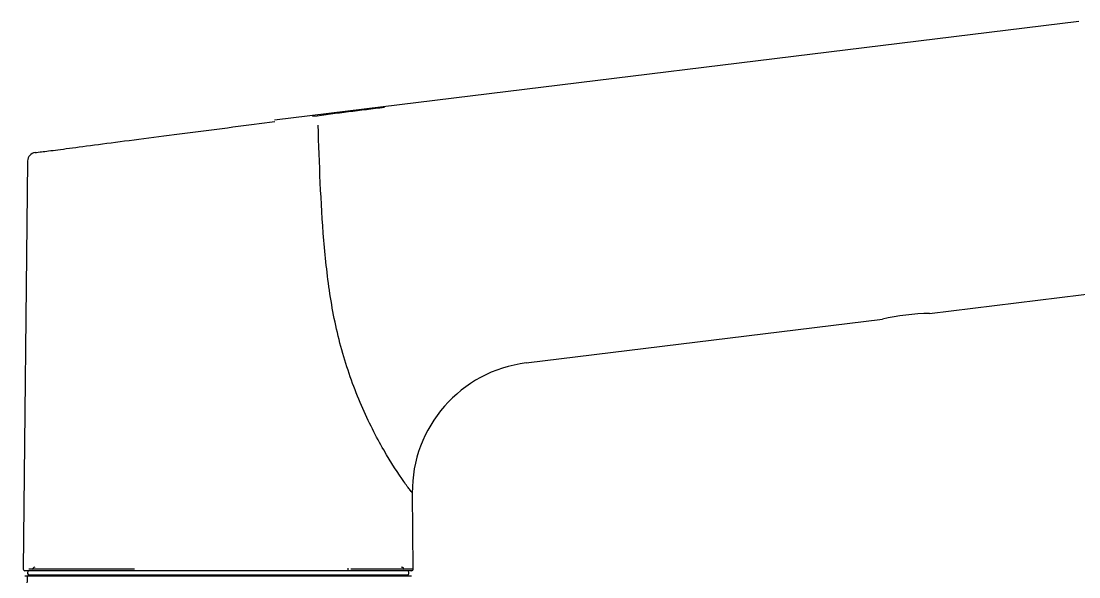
# Model space of a CAD drawing. Header units: millimetres. Extents: x 1617 to 5774, y 11446 to 13973.
# Drawn here: x 4602.2 to 4724.6, y 13774.2 to 13838.5 of the extents above; entities that cross this region are included whole.
import ezdxf

# ---------------------------------------------------------------- set-up
doc = ezdxf.new("R2010")
doc.units = ezdxf.units.MM
doc.layers.get('0').update_dxf_attribs({"color": 250})

# ---------------------------------------------------------------- blocks, each defined once
blk = doc.blocks.new('11')
at = {"linetype": 'Continuous'}
for p, q in [((4631.55, 13827.07), (4724.55, 13838.49)), ((4631.55, 13827.07), (4631.55, 13827.07)), ((4602.99, 13822.31), (4602.48, 13775.11)), ((4707.29, 13804.68), (4728.39, 13807.27)), ((4707.3, 13804.68), (4728.39, 13807.27)), ((4660.65, 13798.95), (4701.84, 13804.01)), ((4660.65, 13798.95), (4701.84, 13804.01)), ((4647.57, 13775.11), (4647.48, 13783.9)), ((4615.36, 13775.11), (4603.14, 13775.11)), ((4640.12, 13775.11), (4639.93, 13775.11)), ((4647.57, 13775.11), (4640.37, 13775.11)), ((4602.93, 13774.31), (4602.24, 13747.32)), ((4647.37, 13774.91), (4602.68, 13774.91)), ((4602.68, 13774.31), (4647.37, 13774.31)), ((4602.98, 13774.71), (4602.98, 13774.61)), ((4646.88, 13774.91), (4603.18, 13774.91)), ((4646.88, 13774.41), (4603.18, 13774.41)), ((4640.53, 13774.31), (4640.53, 13774.41)), ((4641.53, 13774.41), (4641.53, 13774.31)), ((4644.53, 13774.31), (4644.53, 13774.41)), ((4647.08, 13774.61), (4647.08, 13774.71))]:
    blk.add_line(p, q, dxfattribs=at)
for centre, radius, start, end in [((4739.13, 13051.49), 782.79, 96.96218, 97.57458), ((4603.99, 13822.29), 1, 97.4756, 178.4358), ((4707.69, 13778.91), 25.77, 90.8736, 103.1264), ((4707.69, 13778.9), 25.78, 90.8769, 91.1977), ((4662.47, 13784.06), 15, 97, 180.6219), ((4602.68, 13775.11), 0.2, 178.2422, 271.2876), ((4603.83, 13775.01), 0.3, 90, 180), ((4646.23, 13775.01), 0.3, 0, 90), ((4647.37, 13775.11), 0.2, 269.1131, 5.7679), ((4603.18, 13774.71), 0.2, 90, 180), ((4603.18, 13774.61), 0.2, 180, 270), ((4646.88, 13774.71), 0.2, 0, 90), ((4646.88, 13774.61), 0.2, 270, 0)]:
    blk.add_arc(centre, radius, start, end, dxfattribs=at)
for points, knots in [([(4603.84, 13823.28), (4603.84, 13823.28), (4604.06, 13823.3), (4604.85, 13823.41), (4605.44, 13823.48), (4606.96, 13823.68), (4607.88, 13823.8), (4610.05, 13824.08), (4611.3, 13824.25), (4613.99, 13824.6), (4615.46, 13824.79), (4618.54, 13825.19), (4620.13, 13825.39), (4625.05, 13826.03), (4628.41, 13826.47), (4631.57, 13826.88)], [0.5001359, 0.5001359, 0.5001359, 0.5001359, 0.5625, 0.5625, 0.625, 0.625, 0.6875, 0.6875, 0.75, 0.75, 0.8125, 0.8125, 0.875, 0.875, 1, 1, 1, 1]), ([(4647.48, 13783.9), (4647.48, 13783.9), (4647.38, 13784.02), (4647.04, 13784.47), (4646.79, 13784.81), (4645.87, 13786.13), (4645.04, 13787.37), (4643.3, 13790.41), (4642.41, 13792.13), (4640.77, 13795.93), (4640.04, 13797.96), (4638.83, 13802.16), (4638.36, 13804.35), (4637.67, 13808.72), (4637.43, 13810.92), (4636.88, 13817.56), (4636.73, 13822.02), (4636.59, 13826.47)], [0, 0, 0, 0, 0.0625, 0.0625, 0.125, 0.125, 0.25, 0.25, 0.375, 0.375, 0.5, 0.5, 0.625, 0.625, 0.75, 0.75, 1, 1, 1, 1])]:
    blk.add_open_spline(points, degree=3, knots=knots, dxfattribs=at)

msp = doc.modelspace()

# ---------------------------------------------------------------- block references
msp.add_blockref('11', (0, 0))

doc.saveas('drawing.dxf')
